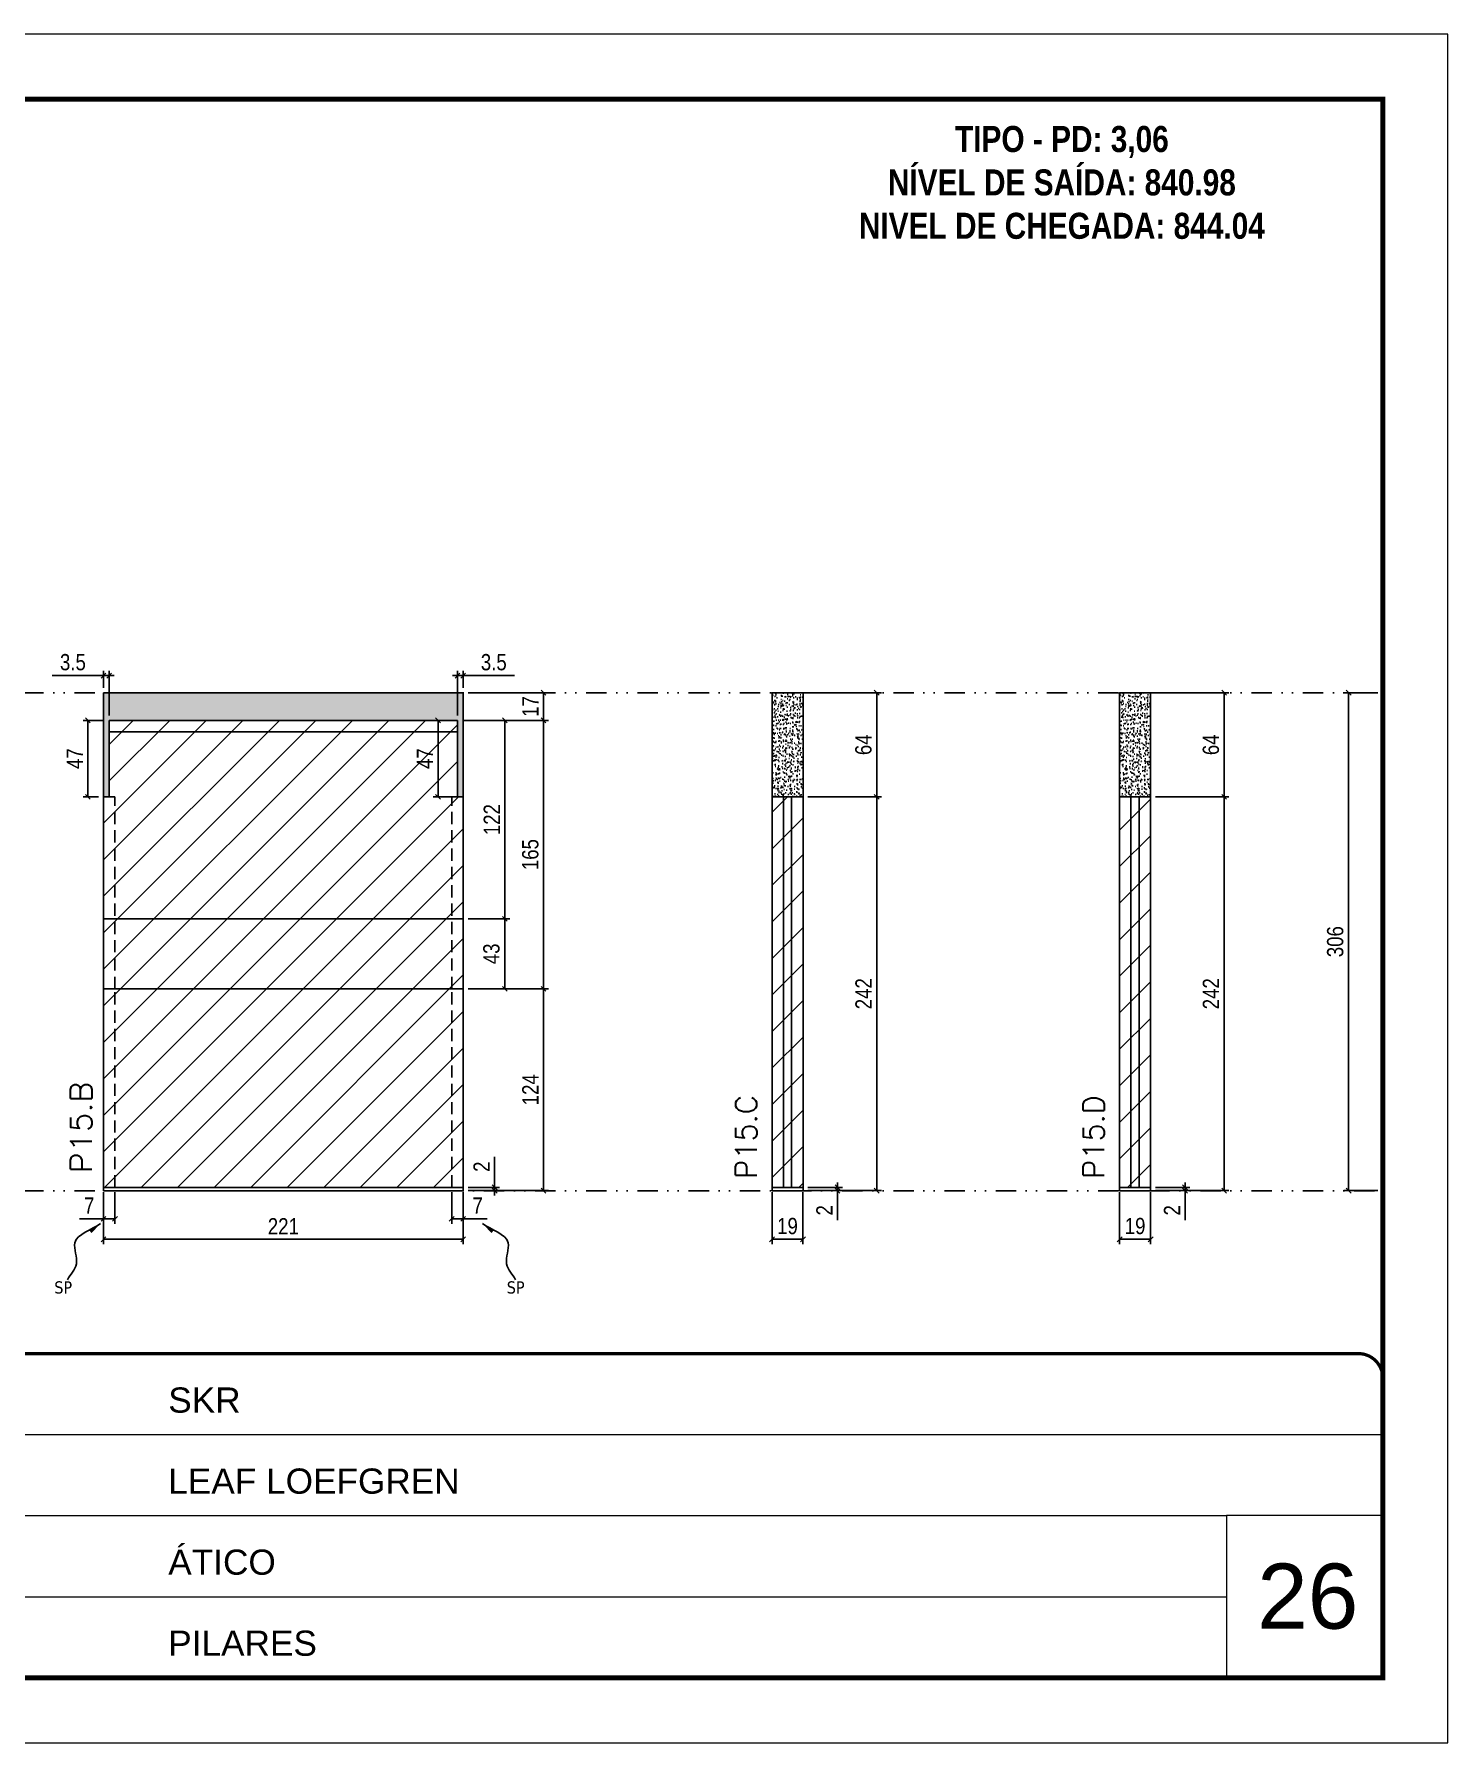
# Model space of a CAD drawing. Extents: x 14400 to 27878, y -21631 to 6985.
# Drawn here: x 16628 to 17497, y -957 to 93 of the extents above; entities that cross this region are included whole.
import ezdxf

# ---------------------------------------------------------------- set-up
doc = ezdxf.new("R2010")
doc.units = 0
for name, pattern in [('CONTINUO', [0]), ('DASHED', [0.75, 0.5, -0.25]), ('DIVIDE2', [0.625, 0.25, -0.125, 0, -0.125, 0, -0.125]), ('HIDDEN', [0.375, 0.25, -0.125])]:
    doc.linetypes.add(name, pattern=pattern)
for name, color, linetype, lineweight in [('CARIMBO', 255, 'Continuous', 9), ('Folhas', 255, 'Continuous', 9), ('Hachura', 251, 'Continuous', 9), ('SARRAFO DE PRESSAO', 251, 'DASHED', 9), ('Texto Seção', 7, 'Continuous', 15)]:
    doc.layers.add(name, color=color, linetype=linetype, lineweight=lineweight)
for name, color, linetype in [('COTA', 241, 'Continuous'), ('NOMENCLATURA', 7, 'Continuous'), ('Nível', 160, 'Continuous'), ('Painéis', 200, 'Continuous'), ('SARR_2.2x7', 40, 'Continuous'), ('texto', 7, 'Continuous')]:
    doc.layers.add(name, color=color, linetype=linetype)
doc.styles.add('ARIAL', font='arial.ttf')
doc.styles.add('COTA TECNICA', font='techl___.ttf', dxfattribs={"height": 10})
doc.styles.add('COTA TECNICA-50', font='techl___.ttf', dxfattribs={"height": 10})
doc.styles.add('REGUA-120', font='ROMANS.shx', dxfattribs={"height": 15})
doc.styles.add('ROMANC', font='techb___.ttf', dxfattribs={"height": 2.5})
doc.styles.get("Standard").update_dxf_attribs({"font": 'arial.ttf'})
doc.dimstyles.new('COTA PAINEL-50', dxfattribs={"dimtxt": 10, "dimasz": 3, "dimexe": 3, "dimexo": 3, "dimgap": 3, "dimtad": 1, "dimdec": 1, "dimzin": 12, "dimdsep": 46, "dimtxsty": 'COTA TECNICA-50', "dimblk1": 'OBLIQUE', "dimblk2": 'OBLIQUE', "dimsah": 1, "dimcen": 0.9, "dimclrd": 4, "dimclre": 4, "dimclrt": 240, "dimadec": 1, "dimazin": 3, "dimtfac": 1, "dimtdec": 1, "dimtmove": 0, "dimatfit": 3, "dimfxl": 1, "dimtolj": 1, "dimtzin": 12, "dimarcsym": 0})
doc.dimstyles.new('PAINEL', dxfattribs={"dimtxt": 10, "dimasz": 3, "dimexe": 3, "dimexo": 3, "dimgap": 3, "dimtad": 1, "dimdec": 1, "dimzin": 12, "dimdsep": 46, "dimtxsty": 'COTA TECNICA', "dimblk1": 'OBLIQUE', "dimblk2": 'OBLIQUE', "dimsah": 1, "dimcen": 0.9, "dimclrd": 4, "dimclre": 4, "dimclrt": 240, "dimadec": 1, "dimazin": 3, "dimtfac": 1, "dimtdec": 1, "dimtmove": 0, "dimatfit": 3, "dimfxl": 1, "dimtolj": 1, "dimtzin": 12, "dimarcsym": 0})
doc.dimstyles.get("Standard").update_dxf_attribs({"dimtxt": 0.18, "dimasz": 0.18, "dimexe": 0.18, "dimexo": 0.0625, "dimgap": 0.09, "dimtad": 0, "dimtih": 1, "dimtoh": 1, "dimdec": 4, "dimzin": 0, "dimdsep": 46, "dimtxsty": 'Standard', "dimcen": 0.09, "dimadec": 0, "dimazin": 0, "dimtfac": 1, "dimtdec": 4, "dimtofl": 0, "dimtmove": 0, "dimatfit": 3, "dimfxl": 1, "dimtolj": 1, "dimtzin": 0, "dimarcsym": 0})

# ---------------------------------------------------------------- blocks, each defined once
blk = doc.blocks.new('9999999999')
at = {"color": 30, "linetype": 'CONTINUO'}
for p, q in [((98564.6, 34379.6), (99584, 34379.6)), ((98564.6, 34329.8), (99488, 34329.8)), ((99584, 34329.8), (99488, 34329.8)), ((99488, 34329.8), (99488, 34230.2)), ((98564.6, 34280), (99488, 34280))]:
    blk.add_line(p, q, dxfattribs=at)
at = {"color": 30, "linetype": 'CONTINUO', "const_width": 2}
blk.add_lwpolyline([(99584, 34230.2), (99584, 34414.4, 0.414214), (99569, 34429.4), (98229, 34429.4, 0.414214), (98214, 34414.4), (98214, 34245.2, 0.414214), (98229, 34230.2), (99584, 34230.2)], format="xyb", dxfattribs=at)
at = {"layer": 'Folhas'}
blk.add_lwpolyline([(98139, 34190.2), (99624, 34190.2), (99624, 35240.2), (98139, 35240.2)], close=True, dxfattribs=at)
at = {"layer": 'Folhas', "color": 30, "const_width": 3}
blk.add_lwpolyline([(98214, 34230.2), (99584, 34230.2), (99584, 35200.2), (98214, 35200.2)], close=True, dxfattribs=at)
at = {"color": 7, "linetype": 'Continuous', "ltscale": 5, "style": 'ARIAL'}
for s, height, p in [('SKR', 15.48, (98837.7, 34393.1)), ('LEAF LOEFGREN', 15.483, (98837.7, 34343.3)), ('ÁTICO', 15.48, (98837.7, 34293.5)), ('PILARES', 15.48, (98837.7, 34243.7))]:
    blk.add_text(s, height=height, dxfattribs=at).set_placement(p)
blk = doc.blocks.new('_Oblique')
at = {"color": 0, "linetype": 'ByBlock', "lineweight": -2}
blk.add_line((-0.5, -0.5), (0.5, 0.5), dxfattribs=at)
blk = doc.blocks.new('*D1713')
at = {"layer": 'COTA', "color": 4, "lineweight": -2, "transparency": 16777216}
for p, q in [((17081.7, -618.4), (17081.7, -650.3)), ((17100.7, -618.4), (17100.7, -650.3)), ((17081.7, -647.3), (17100.7, -647.3))]:
    blk.add_line(p, q, dxfattribs=at)
at = {"layer": 'Defpoints', "color": 0, "transparency": 16777216}
for p in [(17081.7, -615.4), (17100.7, -615.4), (17100.7, -647.3)]:
    blk.add_point(p, dxfattribs=at)
at = {"layer": 'COTA', "color": 4, "lineweight": -2, "transparency": 16777216, "xscale": 3, "yscale": 3, "zscale": 3, "rotation": 180}
blk.add_blockref('_Oblique', (17081.7, -647.3), dxfattribs=at)
at = {"layer": 'COTA', "color": 4, "lineweight": -2, "transparency": 16777216, "xscale": 3, "yscale": 3, "zscale": 3}
blk.add_blockref('_Oblique', (17100.7, -647.3), dxfattribs=at)
at = {"layer": 'COTA', "color": 240, "transparency": 16777216, "insert": (17091.2, -639.2), "char_height": 10, "attachment_point": 5, "style": 'COTA TECNICA'}
blk.add_mtext('\\A1;19', dxfattribs=at)
blk = doc.blocks.new('*D1714')
at = {"layer": 'COTA', "color": 4, "lineweight": -2, "transparency": 16777216}
for p, q in [((17103.7, -615.4), (17124.9, -615.4)), ((17103.7, -617.4), (17124.9, -617.4)), ((17121.9, -615.4), (17121.9, -612.4)), ((17121.9, -615.4), (17121.9, -617.4)), ((17121.9, -617.4), (17121.9, -635.6))]:
    blk.add_line(p, q, dxfattribs=at)
at = {"layer": 'Defpoints', "color": 0, "transparency": 16777216}
for p in [(17100.7, -615.4), (17100.7, -617.4), (17121.9, -615.4)]:
    blk.add_point(p, dxfattribs=at)
at = {"layer": 'COTA', "color": 4, "lineweight": -2, "transparency": 16777216, "xscale": 3, "yscale": 3, "zscale": 3}
for p, rotation in [((17121.9, -615.4), 270), ((17121.9, -617.4), 90)]:
    blk.add_blockref('_Oblique', p, dxfattribs=dict(at, rotation=rotation))
at = {"layer": 'COTA', "color": 240, "transparency": 16777216, "insert": (17113.9, -629.5), "char_height": 10, "attachment_point": 5, "rotation": 90, "style": 'COTA TECNICA-50'}
blk.add_mtext('\\A1;2', dxfattribs=at)
blk = doc.blocks.new('*D1715')
at = {"layer": 'COTA', "color": 4, "lineweight": -2, "transparency": 16777216}
for p, q in [((17103.7, -375.4), (17149, -375.4)), ((17146, -617.4), (17146, -375.4)), ((17103.7, -617.4), (17149, -617.4))]:
    blk.add_line(p, q, dxfattribs=at)
at = {"layer": 'Defpoints', "color": 0, "transparency": 16777216}
for p in [(17100.7, -375.4), (17146, -375.4), (17100.7, -617.4)]:
    blk.add_point(p, dxfattribs=at)
at = {"layer": 'COTA', "color": 4, "lineweight": -2, "transparency": 16777216, "xscale": 3, "yscale": 3, "zscale": 3}
for p, rotation in [((17146, -375.4), 90), ((17146, -617.4), 270)]:
    blk.add_blockref('_Oblique', p, dxfattribs=dict(at, rotation=rotation))
at = {"layer": 'COTA', "color": 240, "transparency": 16777216, "insert": (17137.9, -496.4), "char_height": 10, "attachment_point": 5, "rotation": 90, "style": 'COTA TECNICA-50'}
blk.add_mtext('\\A1;242', dxfattribs=at)
blk = doc.blocks.new('*D1719')
at = {"layer": 'COTA', "color": 4, "lineweight": -2, "transparency": 16777216}
for p, q in [((17103.7, -311.4), (17149, -311.4)), ((17146, -375.4), (17146, -311.4)), ((17103.7, -375.4), (17149, -375.4))]:
    blk.add_line(p, q, dxfattribs=at)
at = {"layer": 'Defpoints', "color": 0, "transparency": 16777216}
for p in [(17100.7, -311.4), (17146, -311.4), (17100.7, -375.4)]:
    blk.add_point(p, dxfattribs=at)
at = {"layer": 'COTA', "color": 4, "lineweight": -2, "transparency": 16777216, "xscale": 3, "yscale": 3, "zscale": 3}
for p, rotation in [((17146, -311.4), 90), ((17146, -375.4), 270)]:
    blk.add_blockref('_Oblique', p, dxfattribs=dict(at, rotation=rotation))
at = {"layer": 'COTA', "color": 240, "transparency": 16777216, "insert": (17137.9, -343.4), "char_height": 10, "attachment_point": 5, "rotation": 90, "style": 'COTA TECNICA'}
blk.add_mtext('\\A1;64', dxfattribs=at)
blk = doc.blocks.new('*D1716')
at = {"layer": 'COTA', "color": 4, "lineweight": -2, "transparency": 16777216}
for p, q in [((17295.3, -618.4), (17295.3, -650.3)), ((17314.3, -618.4), (17314.3, -650.3)), ((17295.3, -647.3), (17314.3, -647.3))]:
    blk.add_line(p, q, dxfattribs=at)
at = {"layer": 'Defpoints', "color": 0, "transparency": 16777216}
for p in [(17295.3, -615.4), (17314.3, -615.4), (17314.3, -647.3)]:
    blk.add_point(p, dxfattribs=at)
at = {"layer": 'COTA', "color": 4, "lineweight": -2, "transparency": 16777216, "xscale": 3, "yscale": 3, "zscale": 3, "rotation": 180}
blk.add_blockref('_Oblique', (17295.3, -647.3), dxfattribs=at)
at = {"layer": 'COTA', "color": 4, "lineweight": -2, "transparency": 16777216, "xscale": 3, "yscale": 3, "zscale": 3}
blk.add_blockref('_Oblique', (17314.3, -647.3), dxfattribs=at)
at = {"layer": 'COTA', "color": 240, "transparency": 16777216, "insert": (17304.8, -639.2), "char_height": 10, "attachment_point": 5, "style": 'COTA TECNICA'}
blk.add_mtext('\\A1;19', dxfattribs=at)
blk = doc.blocks.new('*D1717')
at = {"layer": 'COTA', "color": 4, "lineweight": -2, "transparency": 16777216}
for p, q in [((17317.3, -615.4), (17338.5, -615.4)), ((17317.3, -617.4), (17338.5, -617.4)), ((17335.5, -615.4), (17335.5, -612.4)), ((17335.5, -615.4), (17335.5, -617.4)), ((17335.5, -617.4), (17335.5, -635.6))]:
    blk.add_line(p, q, dxfattribs=at)
at = {"layer": 'Defpoints', "color": 0, "transparency": 16777216}
for p in [(17314.3, -615.4), (17314.3, -617.4), (17335.5, -615.4)]:
    blk.add_point(p, dxfattribs=at)
at = {"layer": 'COTA', "color": 4, "lineweight": -2, "transparency": 16777216, "xscale": 3, "yscale": 3, "zscale": 3}
for p, rotation in [((17335.5, -615.4), 270), ((17335.5, -617.4), 90)]:
    blk.add_blockref('_Oblique', p, dxfattribs=dict(at, rotation=rotation))
at = {"layer": 'COTA', "color": 240, "transparency": 16777216, "insert": (17327.5, -629.5), "char_height": 10, "attachment_point": 5, "rotation": 90, "style": 'COTA TECNICA-50'}
blk.add_mtext('\\A1;2', dxfattribs=at)
blk = doc.blocks.new('*D1718')
at = {"layer": 'COTA', "color": 4, "lineweight": -2, "transparency": 16777216}
for p, q in [((17317.3, -375.4), (17362.5, -375.4)), ((17359.5, -617.4), (17359.5, -375.4)), ((17317.3, -617.4), (17362.5, -617.4))]:
    blk.add_line(p, q, dxfattribs=at)
at = {"layer": 'Defpoints', "color": 0, "transparency": 16777216}
for p in [(17314.3, -375.4), (17359.5, -375.4), (17314.3, -617.4)]:
    blk.add_point(p, dxfattribs=at)
at = {"layer": 'COTA', "color": 4, "lineweight": -2, "transparency": 16777216, "xscale": 3, "yscale": 3, "zscale": 3}
for p, rotation in [((17359.5, -375.4), 90), ((17359.5, -617.4), 270)]:
    blk.add_blockref('_Oblique', p, dxfattribs=dict(at, rotation=rotation))
at = {"layer": 'COTA', "color": 240, "transparency": 16777216, "insert": (17351.4, -496.4), "char_height": 10, "attachment_point": 5, "rotation": 90, "style": 'COTA TECNICA-50'}
blk.add_mtext('\\A1;242', dxfattribs=at)
blk = doc.blocks.new('*D1720')
at = {"layer": 'COTA', "color": 4, "lineweight": -2, "transparency": 16777216}
for p, q in [((17317.3, -311.4), (17362.5, -311.4)), ((17359.5, -375.4), (17359.5, -311.4)), ((17317.3, -375.4), (17362.5, -375.4))]:
    blk.add_line(p, q, dxfattribs=at)
at = {"layer": 'Defpoints', "color": 0, "transparency": 16777216}
for p in [(17314.3, -311.4), (17359.5, -311.4), (17314.3, -375.4)]:
    blk.add_point(p, dxfattribs=at)
at = {"layer": 'COTA', "color": 4, "lineweight": -2, "transparency": 16777216, "xscale": 3, "yscale": 3, "zscale": 3}
for p, rotation in [((17359.5, -311.4), 90), ((17359.5, -375.4), 270)]:
    blk.add_blockref('_Oblique', p, dxfattribs=dict(at, rotation=rotation))
at = {"layer": 'COTA', "color": 240, "transparency": 16777216, "insert": (17351.4, -343.4), "char_height": 10, "attachment_point": 5, "rotation": 90, "style": 'COTA TECNICA'}
blk.add_mtext('\\A1;64', dxfattribs=at)
blk = doc.blocks.new('*D1721')
at = {"layer": 'COTA', "color": 4, "lineweight": -2, "transparency": 16777216}
for p, q in [((17454, -311.4), (17433, -311.4)), ((17436, -617.4), (17436, -311.4)), ((17454, -617.4), (17433, -617.4))]:
    blk.add_line(p, q, dxfattribs=at)
at = {"layer": 'Defpoints', "color": 0, "transparency": 16777216}
for p in [(17436, -311.4), (17457, -311.4), (17457, -617.4)]:
    blk.add_point(p, dxfattribs=at)
at = {"layer": 'COTA', "color": 4, "lineweight": -2, "transparency": 16777216, "xscale": 3, "yscale": 3, "zscale": 3}
for p, rotation in [((17436, -311.4), 90), ((17436, -617.4), 270)]:
    blk.add_blockref('_Oblique', p, dxfattribs=dict(at, rotation=rotation))
at = {"layer": 'COTA', "color": 240, "transparency": 16777216, "insert": (17427.8, -464.4), "char_height": 10, "attachment_point": 5, "rotation": 90, "style": 'COTA TECNICA'}
blk.add_mtext('\\A1;306', dxfattribs=at)
blk = doc.blocks.new('*D1722')
at = {"layer": 'COTA', "color": 4, "lineweight": -2, "transparency": 16777216}
for p, q in [((16670.9, -618.4), (16670.9, -650.3)), ((16891.9, -618.4), (16891.9, -650.3)), ((16891.9, -647.3), (16670.9, -647.3))]:
    blk.add_line(p, q, dxfattribs=at)
at = {"layer": 'Defpoints', "color": 0, "transparency": 16777216}
for p in [(16670.9, -615.4), (16891.9, -615.4), (16670.9, -647.3)]:
    blk.add_point(p, dxfattribs=at)
at = {"layer": 'COTA', "color": 4, "lineweight": -2, "transparency": 16777216, "xscale": 3, "yscale": 3, "zscale": 3, "rotation": 180}
blk.add_blockref('_Oblique', (16670.9, -647.3), dxfattribs=at)
at = {"layer": 'COTA', "color": 4, "lineweight": -2, "transparency": 16777216, "xscale": 3, "yscale": 3, "zscale": 3}
blk.add_blockref('_Oblique', (16891.9, -647.3), dxfattribs=at)
at = {"layer": 'COTA', "color": 240, "transparency": 16777216, "insert": (16781.4, -639.3), "char_height": 10, "attachment_point": 5, "style": 'COTA TECNICA'}
blk.add_mtext('\\A1;221', dxfattribs=at)
blk = doc.blocks.new('*D1723')
at = {"layer": 'COTA', "color": 4, "lineweight": -2, "transparency": 16777216}
for p, q in [((16884.9, -618.4), (16884.9, -637.7)), ((16891.9, -620.4), (16891.9, -637.7)), ((16884.9, -634.7), (16891.9, -634.7)), ((16891.9, -634.7), (16906.6, -634.7))]:
    blk.add_line(p, q, dxfattribs=at)
at = {"layer": 'Defpoints', "color": 0, "transparency": 16777216}
for p in [(16884.9, -615.4), (16891.9, -617.4), (16891.9, -634.7)]:
    blk.add_point(p, dxfattribs=at)
at = {"layer": 'COTA', "color": 4, "lineweight": -2, "transparency": 16777216, "xscale": 3, "yscale": 3, "zscale": 3, "rotation": 180}
blk.add_blockref('_Oblique', (16884.9, -634.7), dxfattribs=at)
at = {"layer": 'COTA', "color": 4, "lineweight": -2, "transparency": 16777216, "xscale": 3, "yscale": 3, "zscale": 3}
blk.add_blockref('_Oblique', (16891.9, -634.7), dxfattribs=at)
at = {"layer": 'COTA', "color": 240, "transparency": 16777216, "insert": (16900.8, -626.6), "char_height": 10, "attachment_point": 5, "style": 'COTA TECNICA-50'}
blk.add_mtext('\\A1;7', dxfattribs=at)
blk = doc.blocks.new('*D1724')
at = {"layer": 'COTA', "color": 4, "lineweight": -2, "transparency": 16777216}
for p, q in [((16677.9, -618.4), (16677.9, -637.7)), ((16670.9, -620.4), (16670.9, -637.7)), ((16670.9, -634.7), (16656.2, -634.7)), ((16677.9, -634.7), (16670.9, -634.7))]:
    blk.add_line(p, q, dxfattribs=at)
at = {"layer": 'Defpoints', "color": 0, "transparency": 16777216}
for p in [(16670.9, -617.4), (16677.9, -615.4), (16670.9, -634.7)]:
    blk.add_point(p, dxfattribs=at)
at = {"layer": 'COTA', "color": 4, "lineweight": -2, "transparency": 16777216, "xscale": 3, "yscale": 3, "zscale": 3, "rotation": 180}
blk.add_blockref('_Oblique', (16670.9, -634.7), dxfattribs=at)
at = {"layer": 'COTA', "color": 4, "lineweight": -2, "transparency": 16777216, "xscale": 3, "yscale": 3, "zscale": 3}
blk.add_blockref('_Oblique', (16677.9, -634.7), dxfattribs=at)
at = {"layer": 'COTA', "color": 240, "transparency": 16777216, "insert": (16662.1, -626.6), "char_height": 10, "attachment_point": 5, "style": 'COTA TECNICA-50'}
blk.add_mtext('\\A1;7', dxfattribs=at)
blk = doc.blocks.new('*D1725')
at = {"layer": 'COTA', "color": 4, "lineweight": -2, "transparency": 16777216}
for p, q in [((16911.2, -615.4), (16911.2, -596.6)), ((16894.9, -615.4), (16914.2, -615.4)), ((16894.9, -617.4), (16914.2, -617.4)), ((16911.2, -617.4), (16911.2, -615.4)), ((16911.2, -617.4), (16911.2, -620.4))]:
    blk.add_line(p, q, dxfattribs=at)
at = {"layer": 'Defpoints', "color": 0, "transparency": 16777216}
for p in [(16891.9, -615.4), (16891.9, -617.4), (16911.2, -617.4)]:
    blk.add_point(p, dxfattribs=at)
at = {"layer": 'COTA', "color": 4, "lineweight": -2, "transparency": 16777216, "xscale": 3, "yscale": 3, "zscale": 3}
for p, rotation in [((16911.2, -615.4), 270), ((16911.2, -617.4), 90)]:
    blk.add_blockref('_Oblique', p, dxfattribs=dict(at, rotation=rotation))
at = {"layer": 'COTA', "color": 240, "transparency": 16777216, "insert": (16903.2, -602.7), "char_height": 10, "attachment_point": 5, "rotation": 90, "style": 'COTA TECNICA-50'}
blk.add_mtext('\\A1;2', dxfattribs=at)
blk = doc.blocks.new('*D1726')
at = {"layer": 'COTA', "color": 4, "linetype": 'ByBlock', "lineweight": -2, "transparency": 16777216}
for p, q in [((16894.9, -493.4), (16944.3, -493.4)), ((16941.3, -617.4), (16941.3, -493.4)), ((16894.9, -617.4), (16944.3, -617.4))]:
    blk.add_line(p, q, dxfattribs=at)
at = {"layer": 'Defpoints', "color": 0, "linetype": 'ByBlock', "transparency": 16777216}
for p in [(16891.9, -493.4), (16941.3, -493.4), (16891.9, -617.4)]:
    blk.add_point(p, dxfattribs=at)
at = {"layer": 'COTA', "color": 4, "linetype": 'ByBlock', "lineweight": -2, "transparency": 16777216, "xscale": 3, "yscale": 3, "zscale": 3}
for p, rotation in [((16941.3, -493.4), 90), ((16941.3, -617.4), 270)]:
    blk.add_blockref('_Oblique', p, dxfattribs=dict(at, rotation=rotation))
at = {"layer": 'COTA', "color": 240, "linetype": 'ByBlock', "transparency": 16777216, "insert": (16933.2, -555.4), "char_height": 10, "attachment_point": 5, "rotation": 90, "style": 'COTA TECNICA'}
blk.add_mtext('\\A1;124', dxfattribs=at)
blk = doc.blocks.new('*D1727')
at = {"layer": 'COTA', "color": 4, "lineweight": -2, "transparency": 16777216}
for p, q in [((16891.4, -328.4), (16944.3, -328.4)), ((16941.3, -493.4), (16941.3, -328.4)), ((16894.9, -493.4), (16944.3, -493.4))]:
    blk.add_line(p, q, dxfattribs=at)
at = {"layer": 'Defpoints', "color": 0, "transparency": 16777216}
for p in [(16888.4, -328.4), (16941.3, -328.4), (16891.9, -493.4)]:
    blk.add_point(p, dxfattribs=at)
at = {"layer": 'COTA', "color": 4, "lineweight": -2, "transparency": 16777216, "xscale": 3, "yscale": 3, "zscale": 3}
for p, rotation in [((16941.3, -328.4), 90), ((16941.3, -493.4), 270)]:
    blk.add_blockref('_Oblique', p, dxfattribs=dict(at, rotation=rotation))
at = {"layer": 'COTA', "color": 240, "transparency": 16777216, "insert": (16933.2, -410.9), "char_height": 10, "attachment_point": 5, "rotation": 90, "style": 'COTA TECNICA'}
blk.add_mtext('\\A1;165', dxfattribs=at)
blk = doc.blocks.new('*D1728')
at = {"layer": 'COTA', "color": 4, "lineweight": -2, "transparency": 16777216}
for p, q in [((16894.9, -311.4), (16944.3, -311.4)), ((16941.3, -311.4), (16941.3, -328.4)), ((16891.4, -328.4), (16944.3, -328.4))]:
    blk.add_line(p, q, dxfattribs=at)
at = {"layer": 'Defpoints', "color": 0, "transparency": 16777216}
for p in [(16891.9, -311.4), (16888.4, -328.4), (16941.3, -328.4)]:
    blk.add_point(p, dxfattribs=at)
at = {"layer": 'COTA', "color": 4, "lineweight": -2, "transparency": 16777216, "xscale": 3, "yscale": 3, "zscale": 3}
for p, rotation in [((16941.3, -311.4), 90), ((16941.3, -328.4), 270)]:
    blk.add_blockref('_Oblique', p, dxfattribs=dict(at, rotation=rotation))
at = {"layer": 'COTA', "color": 240, "transparency": 16777216, "insert": (16933.2, -319.9), "char_height": 10, "attachment_point": 5, "rotation": 90, "style": 'COTA TECNICA'}
blk.add_mtext('\\A1;17', dxfattribs=at)
blk = doc.blocks.new('*D2822')
at = {"layer": 'COTA', "color": 4, "lineweight": -2, "transparency": 16777216}
for p, q in [((16894.9, -450.4), (16920.5, -450.4)), ((16917.5, -493.4), (16917.5, -450.4)), ((16894.9, -493.4), (16920.5, -493.4))]:
    blk.add_line(p, q, dxfattribs=at)
at = {"layer": 'Defpoints', "color": 0, "transparency": 16777216}
for p in [(16891.9, -450.4), (16917.5, -450.4), (16891.9, -493.4)]:
    blk.add_point(p, dxfattribs=at)
at = {"layer": 'COTA', "color": 4, "lineweight": -2, "transparency": 16777216, "xscale": 3, "yscale": 3, "zscale": 3}
for p, rotation in [((16917.5, -450.4), 90), ((16917.5, -493.4), 270)]:
    blk.add_blockref('_Oblique', p, dxfattribs=dict(at, rotation=rotation))
at = {"layer": 'COTA', "color": 240, "transparency": 16777216, "insert": (16909.3, -471.9), "char_height": 10, "attachment_point": 5, "rotation": 90, "style": 'COTA TECNICA'}
blk.add_mtext('\\A1;43', dxfattribs=at)
blk = doc.blocks.new('*D2823')
at = {"layer": 'COTA', "color": 4, "lineweight": -2, "transparency": 16777216}
for p, q in [((16891.4, -328.4), (16920.5, -328.4)), ((16917.5, -450.4), (16917.5, -328.4)), ((16894.9, -450.4), (16920.5, -450.4))]:
    blk.add_line(p, q, dxfattribs=at)
at = {"layer": 'Defpoints', "color": 0, "transparency": 16777216}
for p in [(16888.4, -328.4), (16917.5, -328.4), (16891.9, -450.4)]:
    blk.add_point(p, dxfattribs=at)
at = {"layer": 'COTA', "color": 4, "lineweight": -2, "transparency": 16777216, "xscale": 3, "yscale": 3, "zscale": 3}
for p, rotation in [((16917.5, -328.4), 90), ((16917.5, -450.4), 270)]:
    blk.add_blockref('_Oblique', p, dxfattribs=dict(at, rotation=rotation))
at = {"layer": 'COTA', "color": 240, "transparency": 16777216, "insert": (16909.5, -389.4), "char_height": 10, "attachment_point": 5, "rotation": 90, "style": 'COTA TECNICA'}
blk.add_mtext('\\A1;122', dxfattribs=at)
blk = doc.blocks.new('*D2824')
at = {"layer": 'COTA', "color": 4, "lineweight": -2, "transparency": 16777216}
for p, q in [((16670.9, -300.9), (16639.3, -300.9)), ((16670.9, -308.4), (16670.9, -297.9)), ((16674.4, -300.9), (16670.9, -300.9)), ((16674.4, -325.4), (16674.4, -297.9)), ((16674.4, -300.9), (16677.4, -300.9))]:
    blk.add_line(p, q, dxfattribs=at)
at = {"layer": 'Defpoints', "color": 0, "transparency": 16777216}
for p in [(16670.9, -300.9), (16670.9, -311.4), (16674.4, -328.4)]:
    blk.add_point(p, dxfattribs=at)
at = {"layer": 'COTA', "color": 4, "lineweight": -2, "transparency": 16777216, "xscale": 3, "yscale": 3, "zscale": 3}
blk.add_blockref('_Oblique', (16670.9, -300.9), dxfattribs=at)
at = {"layer": 'COTA', "color": 4, "lineweight": -2, "transparency": 16777216, "xscale": 3, "yscale": 3, "zscale": 3, "rotation": 180}
blk.add_blockref('_Oblique', (16674.4, -300.9), dxfattribs=at)
at = {"layer": 'COTA', "color": 240, "transparency": 16777216, "insert": (16652.1, -292.7), "char_height": 10, "attachment_point": 5, "style": 'COTA TECNICA'}
blk.add_mtext('\\A1;3.5', dxfattribs=at)
blk = doc.blocks.new('*D2825')
at = {"layer": 'COTA', "color": 4, "lineweight": -2, "transparency": 16777216}
for p, q in [((16888.4, -300.9), (16885.4, -300.9)), ((16888.4, -325.4), (16888.4, -297.9)), ((16888.4, -300.9), (16891.9, -300.9)), ((16891.9, -308.4), (16891.9, -297.9)), ((16891.9, -300.9), (16923.5, -300.9))]:
    blk.add_line(p, q, dxfattribs=at)
at = {"layer": 'Defpoints', "color": 0, "transparency": 16777216}
for p in [(16891.9, -300.9), (16891.9, -311.4), (16888.4, -328.4)]:
    blk.add_point(p, dxfattribs=at)
at = {"layer": 'COTA', "color": 4, "lineweight": -2, "transparency": 16777216, "xscale": 3, "yscale": 3, "zscale": 3}
blk.add_blockref('_Oblique', (16888.4, -300.9), dxfattribs=at)
at = {"layer": 'COTA', "color": 4, "lineweight": -2, "transparency": 16777216, "xscale": 3, "yscale": 3, "zscale": 3, "rotation": 180}
blk.add_blockref('_Oblique', (16891.9, -300.9), dxfattribs=at)
at = {"layer": 'COTA', "color": 240, "transparency": 16777216, "insert": (16910.7, -292.7), "char_height": 10, "attachment_point": 5, "style": 'COTA TECNICA'}
blk.add_mtext('\\A1;3.5', dxfattribs=at)
blk = doc.blocks.new('*D2826')
at = {"layer": 'COTA', "color": 4, "lineweight": -2, "transparency": 16777216}
for p, q in [((16671.4, -328.4), (16658.3, -328.4)), ((16661.3, -375.4), (16661.3, -328.4)), ((16667.9, -375.4), (16658.3, -375.4))]:
    blk.add_line(p, q, dxfattribs=at)
at = {"layer": 'Defpoints', "color": 0, "transparency": 16777216}
for p in [(16661.3, -328.4), (16674.4, -328.4), (16670.9, -375.4)]:
    blk.add_point(p, dxfattribs=at)
at = {"layer": 'COTA', "color": 4, "lineweight": -2, "transparency": 16777216, "xscale": 3, "yscale": 3, "zscale": 3}
for p, rotation in [((16661.3, -328.4), 90), ((16661.3, -375.4), 270)]:
    blk.add_blockref('_Oblique', p, dxfattribs=dict(at, rotation=rotation))
at = {"layer": 'COTA', "color": 240, "transparency": 16777216, "insert": (16653.2, -351.9), "char_height": 10, "attachment_point": 5, "rotation": 90, "style": 'COTA TECNICA'}
blk.add_mtext('\\A1;47', dxfattribs=at)
blk = doc.blocks.new('*D2827')
at = {"layer": 'COTA', "color": 4, "lineweight": -2, "transparency": 16777216}
for p, q in [((16885.4, -328.4), (16873.5, -328.4)), ((16876.5, -375.4), (16876.5, -328.4)), ((16885.4, -375.4), (16873.5, -375.4))]:
    blk.add_line(p, q, dxfattribs=at)
at = {"layer": 'Defpoints', "color": 0, "transparency": 16777216}
for p in [(16876.5, -328.4), (16888.4, -328.4), (16888.4, -375.4)]:
    blk.add_point(p, dxfattribs=at)
at = {"layer": 'COTA', "color": 4, "lineweight": -2, "transparency": 16777216, "xscale": 3, "yscale": 3, "zscale": 3}
for p, rotation in [((16876.5, -328.4), 90), ((16876.5, -375.4), 270)]:
    blk.add_blockref('_Oblique', p, dxfattribs=dict(at, rotation=rotation))
at = {"layer": 'COTA', "color": 240, "transparency": 16777216, "insert": (16868.4, -351.9), "char_height": 10, "attachment_point": 5, "rotation": 90, "style": 'COTA TECNICA'}
blk.add_mtext('\\A1;47', dxfattribs=at)

msp = doc.modelspace()

# ---------------------------------------------------------------- hatches: boundary and pattern name
at = {"layer": 'COTA'}
h = msp.add_hatch(dxfattribs=at)
h.set_pattern_fill('AR-CONC', color=256, scale=0.03)
h.set_pattern_definition([(50, (-1585, 0), (5.4655401, -0.4781726), [0.5715, -6.2865]), (355, (-1585, 0), (-1.0573026, 5.7317054), [0.4572, -5.0292175]), (100.451445, (-1584.5445, -0.04), (4.4082374, 5.2535326), [0.4857003, -5.3427073]), (46.1842, (-1585, 1.524), (8.1323712, -1.2612698), [0.85725, -9.42975]), (96.63556, (-1584.322, 1.419), (7.122124, 7.4227837), [0.7285507, -8.0140682]), (351.18415, (-1585, 1.524), (7.122124, 7.4227837), [0.685799, -7.543792]), (21, (-1584.238, 1.143), (4.5484317, -3.067956), [0.5715, -6.2865]), (326, (-1584.238, 1.143), (1.8540609, 5.525639), [0.4572, -5.0292]), (71.451445, (-1583.859, 0.8873), (6.4024926, 2.457683), [0.4857003, -5.3426981]), (37.5, (-1585, 0), (0.0926581, 2.53665117), [0, -4.96824, 0, -5.1054, 0, -5.04825]), (7.5, (-1585, 0), (2.00458988, 3.00541724), [0, -2.91084, 0, -4.85394, 0, -1.92405]), (327.5, (-1586.6993, 0), (4.06771786, -0.17186232), [0, -1.905, 0, -5.9436, 0, -7.8867]), (317.5, (-1587.4613, 0), (4.44387544, 0.7627947), [0, -2.4765, 0, -3.94716, 0, -5.6007])])
h.paths.add_polyline_path([(16888.417, -328.44), (16888.417, -375.44), (16891.917, -375.44), (16891.917, -311.44), (16670.917, -311.44), (16670.917, -375.44), (16674.417, -375.44), (16674.417, -328.44)])
h = msp.add_hatch(dxfattribs=at)
h.set_pattern_fill('AR-CONC', color=256, scale=0.03)
h.set_pattern_definition([(50, (1629.3135, -3500.7253), (5.4655401, -0.4781726), [0.5715, -6.2865]), (355, (1629.3135, -3500.7253), (-1.0573026, 5.7317054), [0.4572, -5.0292175]), (100.451445, (1629.769, -3500.765), (4.4082374, 5.2535326), [0.4857003, -5.3427073]), (46.1842, (1629.3135, -3499.201), (8.1323712, -1.2612698), [0.85725, -9.42975]), (96.63556, (1629.991, -3499.3064), (7.122124, 7.4227837), [0.7285507, -8.0140682]), (351.18415, (1629.3135, -3499.201), (7.122124, 7.4227837), [0.685799, -7.543792]), (21, (1630.0755, -3499.5823), (4.5484317, -3.067956), [0.5715, -6.2865]), (326, (1630.0755, -3499.5823), (1.8540609, 5.525639), [0.4572, -5.0292]), (71.451445, (1630.4545, -3499.838), (6.4024926, 2.457683), [0.4857003, -5.3426981]), (37.5, (1629.3135, -3500.7253), (0.0926581, 2.53665117), [0, -4.96824, 0, -5.1054, 0, -5.04825]), (7.5, (1629.3135, -3500.7253), (2.00458988, 3.00541724), [0, -2.91084, 0, -4.85394, 0, -1.92405]), (327.5, (1627.6142, -3500.7253), (4.06771786, -0.17186232), [0, -1.905, 0, -5.9436, 0, -7.8867]), (317.5, (1626.8522, -3500.7253), (4.44387544, 0.7627947), [0, -2.4765, 0, -3.94716, 0, -5.6007])])
h.paths.add_polyline_path([(17081.747, -375.44), (17100.747, -375.44), (17100.747, -311.44), (17081.747, -311.44)])
h = msp.add_hatch(dxfattribs=at)
h.set_pattern_fill('AR-CONC', color=256, scale=0.03)
h.set_pattern_definition([(50, (1842.829, -3500.7253), (5.4655401, -0.4781726), [0.5715, -6.2865]), (355, (1842.829, -3500.7253), (-1.0573026, 5.7317054), [0.4572, -5.0292175]), (100.451445, (1843.2844, -3500.765), (4.4082374, 5.2535326), [0.4857003, -5.3427073]), (46.1842, (1842.829, -3499.201), (8.1323712, -1.2612698), [0.85725, -9.42975]), (96.63556, (1843.507, -3499.3064), (7.122124, 7.4227837), [0.7285507, -8.0140682]), (351.18415, (1842.829, -3499.201), (7.122124, 7.4227837), [0.685799, -7.543792]), (21, (1843.591, -3499.5823), (4.5484317, -3.067956), [0.5715, -6.2865]), (326, (1843.591, -3499.5823), (1.8540609, 5.525639), [0.4572, -5.0292]), (71.451445, (1843.97, -3499.838), (6.4024926, 2.457683), [0.4857003, -5.3426981]), (37.5, (1842.829, -3500.7253), (0.0926581, 2.53665117), [0, -4.96824, 0, -5.1054, 0, -5.04825]), (7.5, (1842.829, -3500.7253), (2.00458988, 3.00541724), [0, -2.91084, 0, -4.85394, 0, -1.92405]), (327.5, (1841.1297, -3500.7253), (4.06771786, -0.17186232), [0, -1.905, 0, -5.9436, 0, -7.8867]), (317.5, (1840.3677, -3500.7253), (4.44387544, 0.7627947), [0, -2.4765, 0, -3.94716, 0, -5.6007])])
h.paths.add_polyline_path([(17295.263, -375.44), (17314.263, -375.44), (17314.263, -311.44), (17295.263, -311.44)])
at = {"layer": 'Hachura'}
h = msp.add_hatch(dxfattribs=at)
h.set_pattern_fill('ANSI31', color=256, scale=5)
h.paths.add_polyline_path([(16455.278, -375.44), (16371.278, -375.44), (16371.278, -333.44), (16237.778, -333.44), (16237.778, -375.44), (16234.278, -375.44), (16234.278, -445.44), (16455.278, -445.44)])
h.paths.add_polyline_path([(16455.278, -445.44), (16234.278, -445.44), (16234.278, -493.44), (16455.278, -493.44)])
h.paths.add_polyline_path([(16455.278, -493.44), (16234.278, -493.44), (16234.278, -615.44), (16455.278, -615.44)])
h.paths.add_polyline_path([(16891.917, -493.44), (16670.917, -493.44), (16670.917, -615.44), (16891.917, -615.44)])
h.paths.add_polyline_path([(16891.917, -450.44), (16670.917, -450.44), (16670.917, -493.44), (16891.917, -493.44)])
h.paths.add_polyline_path([(16891.917, -375.44), (16888.417, -375.44), (16888.417, -328.44), (16674.417, -328.44), (16674.417, -375.44), (16670.917, -375.44), (16670.917, -450.44), (16891.917, -450.44)])
h.paths.add_polyline_path([(17100.747, -375.44), (17081.747, -375.44), (17081.747, -615.44), (17100.747, -615.44)])
h.paths.add_polyline_path([(17314.263, -375.44), (17295.263, -375.44), (17295.263, -615.44), (17314.263, -615.44)])

# ---------------------------------------------------------------- linework, layer by layer
at = {"layer": 'COTA'}
for p, q in [((16670.917, -375.44), (16670.917, -311.44)), ((16670.917, -311.44), (16891.917, -311.44)), ((16891.917, -311.44), (16891.917, -375.44))]:
    msp.add_line(p, q, dxfattribs=at)
for points in [[(17081.747, -375.44), (17100.747, -375.44), (17100.747, -311.44), (17081.747, -311.44)], [(17295.263, -375.44), (17314.263, -375.44), (17314.263, -311.44), (17295.263, -311.44)]]:
    msp.add_lwpolyline(points, close=True, dxfattribs=at)
at = {"layer": 'Nível', "color": 4, "linetype": 'DIVIDE2', "ltscale": 50}
for p, q in [((16086.967, -311.44), (17456.967, -311.44)), ((16086.967, -617.44), (17456.967, -617.44))]:
    msp.add_line(p, q, dxfattribs=at)
at = {"layer": 'Painéis'}
for p, q in [((16674.417, -328.44), (16888.417, -328.44)), ((16674.417, -375.44), (16674.417, -328.44)), ((16888.417, -328.44), (16888.417, -375.44)), ((16670.917, -375.44), (16670.917, -615.44)), ((16670.917, -375.44), (16677.917, -375.44)), ((16884.917, -375.44), (16891.917, -375.44)), ((16891.917, -615.44), (16891.917, -375.44)), ((17081.747, -375.44), (17081.747, -615.44)), ((17081.747, -375.44), (17100.747, -375.44)), ((17100.747, -375.44), (17100.747, -615.44)), ((17295.263, -375.44), (17295.263, -615.44)), ((17295.263, -375.44), (17314.263, -375.44)), ((17314.263, -375.44), (17314.263, -615.44)), ((16670.917, -450.44), (16891.917, -450.44)), ((16670.917, -493.44), (16891.917, -493.44)), ((17081.747, -615.44), (17100.747, -615.44)), ((17081.747, -617.44), (17081.747, -615.44)), ((17100.747, -617.44), (17081.747, -617.44)), ((17100.747, -615.44), (17100.747, -617.44)), ((17295.263, -615.44), (17314.263, -615.44)), ((17295.263, -617.44), (17295.263, -615.44)), ((17314.263, -617.44), (17295.263, -617.44)), ((17314.263, -615.44), (17314.263, -617.44))]:
    msp.add_line(p, q, dxfattribs=at)
msp.add_lwpolyline([(16891.917, -615.44), (16670.917, -615.44), (16670.917, -617.44), (16891.917, -617.44)], close=True, dxfattribs=at)
at = {"layer": 'SARR_2.2x7'}
for p, q in [((16674.417, -335.44), (16888.417, -335.44)), ((17088.747, -375.44), (17088.747, -615.44)), ((17093.747, -375.44), (17093.747, -615.44)), ((17302.263, -375.44), (17302.263, -615.44)), ((17307.263, -375.44), (17307.263, -615.44))]:
    msp.add_line(p, q, dxfattribs=at)
at = {"layer": 'SARR_2.2x7', "linetype": 'HIDDEN', "ltscale": 30}
for p, q in [((16677.917, -493.44), (16677.917, -375.44)), ((16884.917, -493.44), (16884.917, -375.44)), ((16677.917, -615.44), (16677.917, -493.44)), ((16884.917, -615.44), (16884.917, -493.44))]:
    msp.add_line(p, q, dxfattribs=at)

# ---------------------------------------------------------------- block references
at = {"layer": 'SARRAFO DE PRESSAO', "color": 6, "linetype": 'ByBlock'}
msp.add_blockref('9999999999', (-82127.011, -35146.928), dxfattribs=at)

# ---------------------------------------------------------------- texts
at = {"layer": 'CARIMBO', "style": 'ARIAL'}
msp.add_text('26', height=40, dxfattribs=at).set_placement((17379.828, -886.579))
at = {"layer": 'NOMENCLATURA', "color": 2, "insert": (17259.806, 36.862), "char_height": 16, "attachment_point": 2, "style": 'ROMANC'}
msp.add_mtext_dynamic_manual_height_columns('TIPO - PD: 3,06\\PNÍVEL DE SAÍDA: 840.98\\PNIVEL DE CHEGADA: 844.04', width=432.35115, gutter_width=1, heights=[0], dxfattribs=at)
at = {"layer": 'texto', "color": 0, "char_height": 7.5, "attachment_point": 5}
for insert in [(16646.14, -676.931), (16924.165, -676.931)]:
    msp.add_mtext('{\\fTahoma|b0|i0|c0|p34;\\C4;SP}', dxfattribs=dict(at, insert=insert))
at = {"layer": 'Texto Seção', "style": 'REGUA-120', "width": 1.1}
msp.add_text('P15.B', height=13, rotation=90, dxfattribs=at).set_placement((16663.668, -606.677))
at = {"layer": 'Texto Seção', "char_height": 13, "width": 370.6998, "attachment_point": 7, "rotation": 90, "style": 'REGUA-120'}
for s, insert in [('\\pt156;P15.C', (17072.297, -610.028)), ('P15.D', (17285.812, -610.028))]:
    msp.add_mtext(s, dxfattribs=dict(at, insert=insert))

# ---------------------------------------------------------------- dimensions: what is measured, and where the dimension line sits
at = {"layer": 'COTA'}
for base, p1, p2, dimstyle, picture, middle in [((16670.917, -300.914), (16674.417, -328.44), (16670.917, -311.44), 'PAINEL', '*D2824', (16652.115, -292.694)), ((16891.917, -300.914), (16888.417, -328.44), (16891.917, -311.44), 'PAINEL', '*D2825', (16910.72, -292.694)), ((16891.917, -634.682), (16884.917, -615.44), (16891.917, -617.44), 'COTA PAINEL-50', '*D1723', (16900.783, -626.609))]:
    dim = msp.add_linear_dim(base=base, p1=p1, p2=p2, dimstyle=dimstyle, dxfattribs=at)
    dim.commit()
    dim.dimension.update_dxf_attribs({"geometry": picture, "text_midpoint": middle})
for base, p1, p2, angle, dimstyle, picture, middle in [((16941.285, -328.44), (16891.917, -311.44), (16888.417, -328.44), 90, 'PAINEL', '*D1728', (16933.212, -319.94)), ((17145.958, -311.44), (17100.747, -375.44), (17100.747, -311.44), 90, 'PAINEL', '*D1719', (17137.855, -343.44)), ((17359.473, -311.44), (17314.263, -375.44), (17314.263, -311.44), 90, 'PAINEL', '*D1720', (17351.371, -343.44)), ((17436.04, -311.44), (17456.967, -617.44), (17456.967, -311.44), 90, 'PAINEL', '*D1721', (17427.821, -464.44)), ((16661.294, -328.44), (16670.917, -375.44), (16674.417, -328.44), 90, 'PAINEL', '*D2826', (16653.221, -351.94)), ((16876.499, -328.44), (16888.417, -375.44), (16888.417, -328.44), 90, 'PAINEL', '*D2827', (16868.426, -351.94)), ((16941.285, -328.44), (16891.917, -493.44), (16888.417, -328.44), 90, 'PAINEL', '*D1727', (16933.175, -410.94)), ((17145.958, -375.44), (17100.747, -617.44), (17100.747, -375.44), 90, 'COTA PAINEL-50', '*D1715', (17137.885, -496.44)), ((17359.473, -375.44), (17314.263, -617.44), (17314.263, -375.44), 90, 'COTA PAINEL-50', '*D1718', (17351.4, -496.44)), ((16917.515, -450.44), (16891.917, -493.44), (16891.917, -450.44), 90, 'PAINEL', '*D2822', (16909.295, -471.94)), ((16670.917, -634.682), (16677.917, -615.44), (16670.917, -617.44), 180, 'COTA PAINEL-50', '*D1724', (16662.052, -626.609))]:
    dim = msp.add_linear_dim(base=base, p1=p1, p2=p2, angle=angle, dimstyle=dimstyle, dxfattribs=at)
    dim.commit()
    dim.dimension.update_dxf_attribs({"geometry": picture, "text_midpoint": middle})
for base, p1, p2, angle, override, picture, middle in [((16917.515, -328.44), (16891.917, -450.44), (16888.417, -328.44), 90, {"dimtmove": 1}, '*D2823', (16909.456, -389.44)), ((16670.917, -647.334), (16891.917, -615.44), (16670.917, -615.44), 180, {"dimarcsym": 2}, '*D1722', (16781.417, -639.276))]:
    dim = msp.add_linear_dim(base=base, p1=p1, p2=p2, angle=angle, dimstyle='PAINEL', override=override, dxfattribs=at)
    dim.commit()
    dim.dimension.update_dxf_attribs({"geometry": picture, "text_midpoint": middle})
at = {"layer": 'COTA', "linetype": 'ByBlock'}
dim = msp.add_aligned_dim(p1=(16891.917, -617.44), p2=(16891.917, -493.44), distance=-49.367, dimstyle='PAINEL', dxfattribs=at)
dim.commit()
dim.dimension.update_dxf_attribs({"geometry": '*D1726', "text_midpoint": (16933.212, -555.44)})
at = {"layer": 'COTA'}
for base, p1, p2, picture, middle in [((16911.176, -617.44), (16891.917, -615.44), (16891.917, -617.44), '*D1725', (16911.176, -602.693)), ((17121.941, -615.44), (17100.747, -617.44), (17100.747, -615.44), '*D1714', (17121.941, -629.496)), ((17335.456, -615.44), (17314.263, -617.44), (17314.263, -615.44), '*D1717', (17335.456, -629.496))]:
    dim = msp.add_linear_dim(base=base, p1=p1, p2=p2, angle=90, dimstyle='COTA PAINEL-50', dxfattribs=at)
    dim.commit()
    dim.dimension.update_dxf_attribs({"geometry": picture, "text_midpoint": middle, "dimtype": 160})
for base, p1, p2, picture, middle in [((17100.747, -647.334), (17081.747, -615.44), (17100.747, -615.44), '*D1713', (17091.247, -639.247)), ((17314.263, -647.334), (17295.263, -615.44), (17314.263, -615.44), '*D1716', (17304.763, -639.247))]:
    dim = msp.add_linear_dim(base=base, p1=p1, p2=p2, dimstyle='PAINEL', override={"dimarcsym": 2}, dxfattribs=at)
    dim.commit()
    dim.dimension.update_dxf_attribs({"geometry": picture, "text_midpoint": middle})

# ---------------------------------------------------------------- leaders
at = {"layer": 'COTA', "path_type": 1}
for points in [[(16669.088, -637.621), (16653.303, -649.456), (16654.228, -662.462), (16648.676, -672.244)], [(16903.746, -637.621), (16919.531, -649.456), (16918.606, -662.462), (16924.159, -672.244)]]:
    msp.add_leader(points, dimstyle='Standard', override={"dimasz": 8}, dxfattribs=at)

doc.saveas('drawing.dxf')
